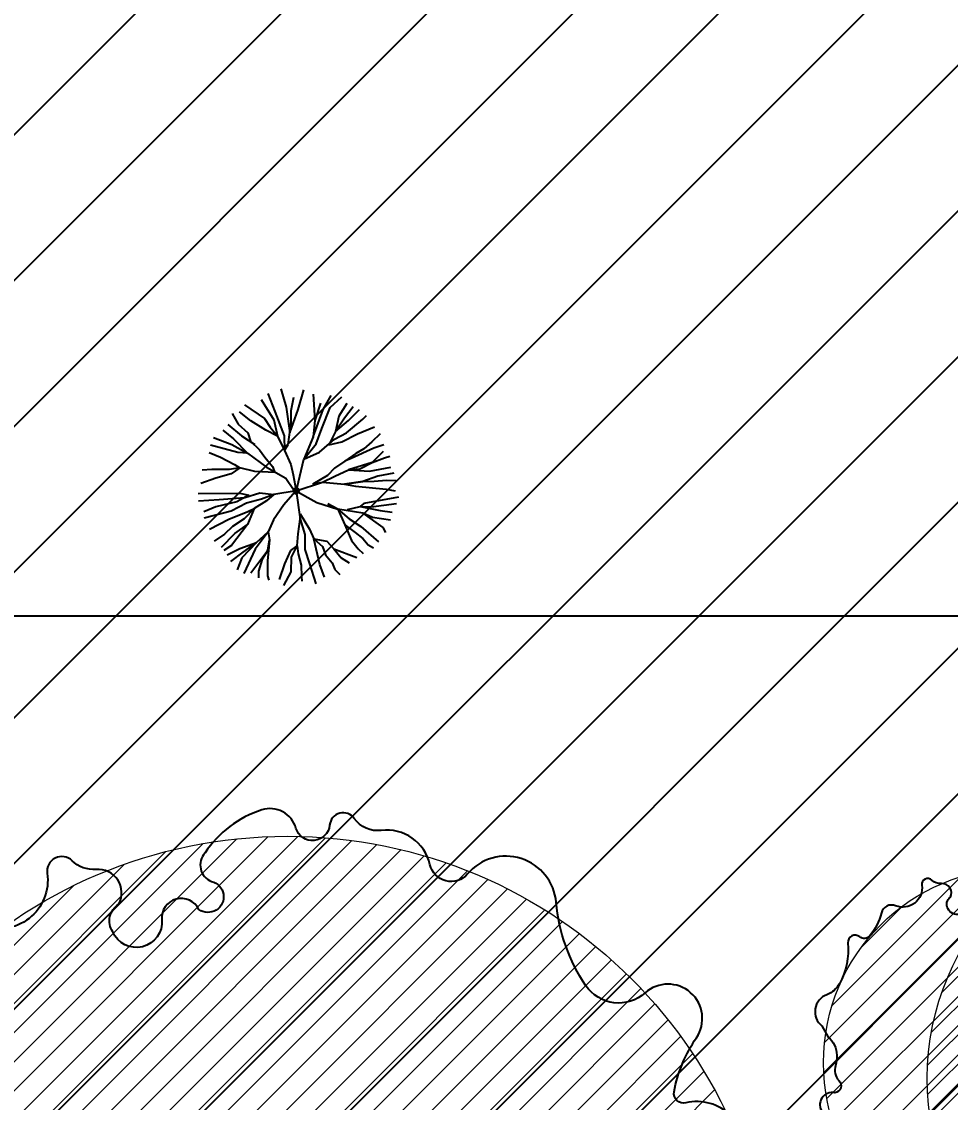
# Model space of a CAD drawing. Extents: x 352140 to 354978, y 6304672 to 6307963.
# Drawn here: x 352300.95 to 352315.26, y 6305992.51 to 6306009.16 of the extents above; entities that cross this region are included whole.
import ezdxf

# ---------------------------------------------------------------- set-up
doc = ezdxf.new("R2010")
doc.units = 0
doc.linetypes.add('CONTINUOS', pattern=[0])
doc.linetypes.add('DASHED', pattern=[19.049999999999997, 12.7, -6.35])
doc.layers.get('0').update_dxf_attribs({"linetype": 'CONTINUOUS'})
for name, color, linetype in [('02_Geo ext_Acotamiento', 7, 'CONTINUOUS'), ('03_Pav ext_HCV', 34, 'CONTINUOUS'), ('03_Pav ext_Vereda HC', 42, 'CONTINUOUS'), ('03_S2_Pav ext_Borde vereda', 7, 'CONTINUOUS'), ('1-coordenadas', 8, 'CONTINUOUS'), ('Paisajismo', 253, 'CONTINUOUS')]:
    doc.layers.add(name, color=color, linetype=linetype)
doc.layers.add('0_ASD_TOPOGRAFIA_ELEMENTOS', color=7, linetype='CONTINUOS', lineweight=5, true_color=0xbdbdbd)
doc.styles.add('ROMANS', font='romans.shx', dxfattribs={"width": 0.75})
doc.dimstyles.new('Principal', dxfattribs={"dimscale": 0, "dimtxt": 2, "dimasz": 2, "dimexe": 1, "dimexo": 1, "dimtad": 1, "dimrnd": 0.05, "dimzin": 1, "dimtxsty": 'ROMANS', "dimcen": 2.5, "dimclrt": 2, "dimaunit": 2, "dimadec": 0, "dimazin": 0, "dimtfac": 1, "dimtmove": 0, "dimatfit": 3, "dimfxl": 1, "dimfxlon": 1, "dimarcsym": 0})
pattern_1 = [(0, (0, 0), (0.15875, 0.3175), [0, -0.3175])]

# ---------------------------------------------------------------- blocks, each defined once
blk = doc.blocks.new('COORDENADAS')
at = {"layer": '1-coordenadas'}
blk.add_line((20, -200.625), (1420, -200.625), dxfattribs=at)
blk = doc.blocks.new('*D1191')
at = {"layer": '02_Geo ext_Acotamiento', "color": 0, "linetype": 'ByBlock', "lineweight": -2, "transparency": 16777216}
blk.add_line((352269.4317550031, 6305991.986632305), (352264.77282864, 6305994.594769013), dxfattribs=at)
at = {"layer": '02_Geo ext_Acotamiento', "color": 0, "linetype": 'ByBlock', "transparency": 16777216}
blk.add_solid([(352264.8542420492, 6305994.740198153), (352264.6914152307, 6305994.449339874), (352263.900253803, 6305995.083249466)], dxfattribs=at)
at = {"layer": '02_Geo ext_Acotamiento', "color": 2, "linetype": 'ByBlock', "transparency": 16777216, "insert": (352267.9819915569, 6305993.838529853), "char_height": 1, "attachment_point": 5, "rotation": 330.75924495696665, "style": 'ROMANS'}
blk.add_mtext('R65,70', dxfattribs=at)
blk = doc.blocks.new('A$C27410629')
at = {"true_color": 0x136734, "transparency": 33554559}
h = blk.add_hatch(dxfattribs=at)
h.set_pattern_fill('ANSI31', color=116, scale=0.5)
h.set_pattern_definition([(45, (-8759.562515186517, -519.1035735587502), (-1.122532015133644, 1.122532015133644), [])])
h.paths.add_polyline_path([(137.5068959888558, 1252.464406617455, 0.1176268807227723), (109.8147584422568, 1254.193915082657, 0.06692451075002814), (94.44469839795602, 1249.334472017372, 0.3153492887079504), (64.30173641118381, 1196.270282113329, 0.02268268711599586), (65.7292635223912, 1185.310127003227), (112.3603922077091, 1218.953454515778), (153.4782689701005, 1161.962272479494), (172.1053089193083, 1139.480769404351), (187.9579650288579, 1141.807885415954), (193.565073162812, 1120.465553675225), (224.197974734232, 1050.129297271156), (250.6203797236194, 989.4787086543838), (268.1526288855184, 972.7353945672494, 7.254700715645028e-06), (291.4898137452492, 983.2987389690225), (238.1945199318034, 1105.633967029937), (205.2934048173047, 1181.112163638985), (177.0531538182076, 1197.651557407602)])
blk = doc.blocks.new('*D1437')
at = {"layer": '02_Geo ext_Acotamiento', "color": 0, "lineweight": -2, "transparency": 16777216}
blk.add_line((352259.2559744208, 6305993.013330264), (352254.4508575727, 6305995.341167032), dxfattribs=at)
at = {"layer": '02_Geo ext_Acotamiento', "color": 0, "transparency": 16777216}
blk.add_solid([(352254.523521374, 6305995.491159531), (352254.3781937719, 6305995.191174532), (352253.5509025776, 6305995.777149837)], dxfattribs=at)
at = {"layer": '02_Geo ext_Acotamiento', "color": 2, "transparency": 16777216, "insert": (352257.6991516962, 6305994.776180677), "char_height": 1, "attachment_point": 5, "rotation": 334.15215215420636, "style": 'ROMANS'}
blk.add_mtext('R75,20', dxfattribs=at)
blk = doc.blocks.new('*D1438')
at = {"layer": '02_Geo ext_Acotamiento', "color": 0, "lineweight": -2, "transparency": 16777216}
blk.add_line((352279.1796411406, 6305989.787918363), (352274.6770308991, 6305992.657495502), dxfattribs=at)
at = {"layer": '02_Geo ext_Acotamiento', "color": 0, "transparency": 16777216}
blk.add_solid([(352274.7666052138, 6305992.798045209), (352274.5874565849, 6305992.516945796), (352273.8337326604, 6305993.194941388)], dxfattribs=at)
at = {"layer": '02_Geo ext_Acotamiento', "color": 2, "transparency": 16777216, "insert": (352277.8378452444, 6305991.719477926), "char_height": 1, "attachment_point": 5, "rotation": 327.4900620995161, "style": 'ROMANS'}
blk.add_mtext('R56,20', dxfattribs=at)
blk = doc.blocks.new('1.0 - LO RECABARREN LOTEO PARQUE - VEGETACION EXISTENTE ETAPA MUNICIPAL__2024')
at = {"layer": 'Paisajismo'}
for p, q in [((352304.9376527276, 6306003.496524324), (352305.0238547487, 6306003.213398565)), ((352305.2063539486, 6306003.181802941), (352305.2965408916, 6306003.482710714)), ((352304.6388005077, 6306003.333267967), (352304.830065803, 6306003.020008776)), ((352304.7405296857, 6306003.423889788), (352304.8475865034, 6306003.150869861)), ((352305.1003261153, 6306003.164787542), (352305.1415969235, 6306003.369592779)), ((352305.4361381659, 6306003.41673791), (352305.4620626734, 6306003.008441289)), ((352305.5513068516, 6306003.277754092), (352305.4620626734, 6306003.008441289)), ((352305.5936662361, 6306003.181527593), (352305.7174575753, 6306003.397351405)), ((352305.6996344922, 6306003.209540182), (352305.8804149725, 6306003.374332849)), ((352304.1923686458, 6306003.116517274), (352304.2828466772, 6306002.955947423)), ((352304.4776858157, 6306003.005549634), (352304.3042188512, 6306003.142536475)), ((352304.3819670944, 6306003.253108601), (352304.6865595473, 6306003.041772366)), ((352304.8475865034, 6306003.150869861), (352304.990093759, 6306002.774387973)), ((352305.0238547487, 6306003.213398565), (352305.0797732591, 6306002.818245365)), ((352305.0797732591, 6306002.818245365), (352305.2063539486, 6306003.181802941)), ((352305.0967986106, 6306002.977958535), (352305.1003261153, 6306003.164787542)), ((352305.4386052611, 6306002.756575231), (352305.5936662361, 6306003.181527593)), ((352305.5719425677, 6306002.884884392), (352305.6996344922, 6306003.209540182)), ((352305.9545469731, 6306003.273238117), (352305.8311542955, 6306003.078519312)), ((352306.0521719281, 6306003.222132854), (352305.9221380628, 6306003.048651583)), ((352305.9848305357, 6306003.012280684), (352306.1499298843, 6306003.178062288)), ((352304.1245088715, 6306002.948880863), (352304.3325100179, 6306002.776054776)), ((352304.2828466772, 6306002.955947423), (352304.4299396934, 6306002.822343479)), ((352304.7073370763, 6306002.860464643), (352304.4776858157, 6306003.005549634)), ((352304.6865595473, 6306003.041772366), (352304.777566714, 6306002.909227373)), ((352304.830065803, 6306003.020008776), (352304.8870938711, 6306002.766988277)), ((352305.0530585389, 6306002.642372447), (352305.0967986106, 6306002.977958535)), ((352305.4620626734, 6306003.008441289), (352305.4386052611, 6306002.756575231)), ((352305.4620626734, 6306003.008441289), (352305.4386052611, 6306002.756575231)), ((352305.8311542955, 6306003.078519312), (352305.7844002277, 6306002.840128694)), ((352305.9221380628, 6306003.048651583), (352305.7844002277, 6306002.840128694)), ((352305.7844002277, 6306002.840128694), (352305.9848305357, 6306003.012280684)), ((352305.9541381538, 6306002.821599268), (352306.2012334595, 6306003.031863558)), ((352306.2012334595, 6306003.031863558), (352306.2583786406, 6306003.086853521)), ((352304.0453463825, 6306002.858888705), (352304.2119065111, 6306002.729069739)), ((352304.4299396934, 6306002.822343479), (352304.4742091902, 6306002.690680937)), ((352304.8870938711, 6306002.766988277), (352304.7073370763, 6306002.860464643)), ((352304.777566714, 6306002.909227373), (352304.8870938711, 6306002.766988277)), ((352305.4834038785, 6306002.652936768), (352305.5719425677, 6306002.884884392)), ((352305.7844002277, 6306002.840128694), (352305.681993529, 6306002.637976056)), ((352305.7652441183, 6306002.722373139), (352305.9541381538, 6306002.821599268)), ((352305.8800327844, 6306002.683499034), (352306.1217711042, 6306002.805608949)), ((352306.1217711042, 6306002.805608949), (352306.3843625788, 6306002.9132502)), ((352306.4680826089, 6306002.802551092), (352306.3442709263, 6306002.683406508)), ((352304.278318167, 6306002.516692187), (352303.857932787, 6306002.630191206)), ((352303.9048833137, 6306002.748154044), (352304.1833735081, 6306002.640103268)), ((352304.1833735081, 6306002.640103268), (352304.4239429398, 6306002.504734401)), ((352304.2119065111, 6306002.729069739), (352304.4239429398, 6306002.504734401)), ((352304.3325100179, 6306002.776054776), (352304.5411751152, 6306002.638403361)), ((352304.4742091902, 6306002.690680937), (352304.6119540121, 6306002.557252714)), ((352304.8870938711, 6306002.766988277), (352304.9952089299, 6306002.550016507)), ((352304.990093759, 6306002.774387973), (352304.9952089299, 6306002.550016507)), ((352304.9952089299, 6306002.550016507), (352305.0530585389, 6306002.642372447)), ((352305.4386052611, 6306002.756575231), (352305.291864211, 6306002.413588688)), ((352305.291864211, 6306002.413588688), (352305.4834038785, 6306002.652936768)), ((352305.5370204643, 6306002.521096964), (352305.7652441183, 6306002.722373139)), ((352305.681993529, 6306002.637976056), (352305.8800327844, 6306002.683499034)), ((352306.3442709263, 6306002.683406508), (352306.2206345511, 6306002.573603824)), ((352306.5270147262, 6306002.636096078), (352306.37108026, 6306002.582740654)), ((352303.8346885797, 6306002.518030857), (352304.0093509807, 6306002.444358522)), ((352304.0093509807, 6306002.444358522), (352304.2255870466, 6306002.334714031)), ((352304.4239429398, 6306002.504734401), (352304.278318167, 6306002.516692187)), ((352304.4239429398, 6306002.504734401), (352304.719188289, 6306002.293574647)), ((352304.6119540121, 6306002.557252714), (352304.6939668272, 6306002.443567183)), ((352304.6939668272, 6306002.443567183), (352304.8128410732, 6306002.301150825)), ((352304.9952089299, 6306002.550016507), (352305.0939768997, 6306002.333221998)), ((352305.291864211, 6306002.413588688), (352305.5370204643, 6306002.521096964)), ((352306.0977036651, 6306002.501166317), (352305.9271532368, 6306002.382904204)), ((352306.37108026, 6306002.582740654), (352306.0230834114, 6306002.427449792)), ((352306.2206345511, 6306002.573603824), (352306.0977036651, 6306002.501166317)), ((352306.5179826703, 6306002.530704858), (352306.3476212764, 6306002.365620948)), ((352306.5359861765, 6306002.43682222), (352306.6206435479, 6306002.463258659)), ((352304.3075382325, 6306002.282657342), (352304.1480986676, 6306002.25763364)), ((352304.3075382325, 6306002.282657342), (352304.1735204156, 6306002.187910537)), ((352304.2255870466, 6306002.334714031), (352304.3075382325, 6306002.282657342)), ((352304.5401715537, 6306002.222196093), (352304.3075382325, 6306002.282657342)), ((352304.719188289, 6306002.293574647), (352305.0151380662, 6306002.11978087)), ((352304.8128410732, 6306002.301150825), (352304.8484678945, 6306002.207030743)), ((352305.0939768997, 6306002.333221998), (352305.1283690966, 6306002.17371188)), ((352305.1698155021, 6306001.89258553), (352305.291864211, 6306002.413588688)), ((352305.9271532368, 6306002.382904204), (352305.7661262954, 6306002.273807487)), ((352306.0230834114, 6306002.427449792), (352305.9271532368, 6306002.382904204)), ((352306.3476212764, 6306002.365620948), (352305.9807698373, 6306002.25106518)), ((352306.1587283168, 6306002.266394798), (352306.3476212764, 6306002.365620948)), ((352306.3081218268, 6306002.232056768), (352306.6331403007, 6306002.289257196)), ((352306.3476212764, 6306002.365620948), (352306.5359861765, 6306002.43682222)), ((352303.9398843707, 6306002.121947386), (352303.7059826702, 6306002.041914186)), ((352303.876840141, 6306002.253410043), (352303.7271015075, 6306002.246892818)), ((352304.1480986676, 6306002.25763364), (352303.876840141, 6306002.253410043)), ((352304.1735204156, 6306002.187910537), (352303.9398843707, 6306002.121947386)), ((352304.8484678945, 6306002.207030743), (352304.5401715537, 6306002.222196093)), ((352305.0151380662, 6306002.11978087), (352305.1334831917, 6306001.949340435)), ((352305.1283690966, 6306002.17371188), (352305.1773308839, 6306001.924667292)), ((352305.6611852035, 6306002.163651819), (352305.4341961738, 6306002.02776568)), ((352305.5844639427, 6306002.062307763), (352305.7731815947, 6306002.152192014)), ((352305.7661262954, 6306002.273807487), (352305.6611852035, 6306002.163651819)), ((352305.7731815947, 6306002.152192014), (352305.9807698373, 6306002.25106518)), ((352305.9807698373, 6306002.25106518), (352306.1587283168, 6306002.266394798)), ((352305.9807698373, 6306002.25106518), (352306.3081218268, 6306002.232056768)), ((352306.433374123, 6306002.152279874), (352306.2017621134, 6306002.069342241)), ((352306.6806910157, 6306002.196872446), (352306.433374123, 6306002.152279874)), ((352305.1334831917, 6306001.949340435), (352305.4943378771, 6306001.746287125)), ((352305.1773308839, 6306001.924667292), (352305.5844639427, 6306002.062307763)), ((352305.4341961738, 6306002.02776568), (352305.5844639427, 6306002.062307763)), ((352305.5844639427, 6306002.062307763), (352305.9204509794, 6306002.027929168)), ((352305.9204509794, 6306002.027929168), (352306.2017621134, 6306002.069342241)), ((352306.2017621134, 6306002.069342241), (352305.9204509794, 6306002.027929168)), ((352305.9204509794, 6306002.027929168), (352306.0924169369, 6306001.996856096)), ((352306.0924169369, 6306001.996856096), (352306.5634080351, 6306001.95277601)), ((352306.2017621134, 6306002.069342241), (352306.3795442096, 6306002.07532998)), ((352306.3795442096, 6306002.07532998), (352306.5668508686, 6306002.090483095)), ((352306.5634080351, 6306001.95277601), (352306.7038020868, 6306001.929012838)), ((352306.5668508686, 6306002.090483095), (352306.7164131336, 6306002.087659222)), ((352303.6678623581, 6306001.887809905), (352304.3087342439, 6306001.889784586)), ((352303.6713676241, 6306001.771361282), (352303.9897176335, 6306001.793384608)), ((352303.9897176335, 6306001.793384608), (352304.3830251588, 6306001.823337875)), ((352304.4489954714, 6306001.858986583), (352304.2639727489, 6306001.756918099)), ((352304.3087342439, 6306001.889784586), (352304.4489954714, 6306001.858986583)), ((352304.3830251588, 6306001.823337875), (352304.6181277435, 6306001.893657477)), ((352304.6444063705, 6306001.799713117), (352304.4094801692, 6306001.738735395)), ((352304.6181277435, 6306001.893657477), (352304.8327702095, 6306001.870915188)), ((352304.8327702095, 6306001.870915188), (352304.6444063705, 6306001.799713117)), ((352304.8327702095, 6306001.870915188), (352304.7186583825, 6306001.770277102)), ((352305.1773308839, 6306001.924667292), (352304.8327702095, 6306001.870915188)), ((352304.8327702095, 6306001.870915188), (352304.8327702095, 6306001.870915188)), ((352305.1608211504, 6306001.911444991), (352304.9886822698, 6306001.709109884)), ((352305.1773308839, 6306001.924667292), (352305.2370125047, 6306001.489491501)), ((352306.7512197981, 6306001.829593261), (352306.2212554124, 6306001.734037725)), ((352303.9385559774, 6306001.678612918), (352303.7540643816, 6306001.604684277)), ((352304.1733193434, 6306001.612367637), (352303.759905542, 6306001.508036219)), ((352304.2639727489, 6306001.756918099), (352303.9385559774, 6306001.678612918)), ((352304.4094801692, 6306001.738735395), (352304.1733193434, 6306001.612367637)), ((352304.5294126711, 6306001.652367973), (352304.3768520366, 6306001.496387698)), ((352304.5294126711, 6306001.652367973), (352304.4264152641, 6306001.4090159)), ((352304.4301344003, 6306001.605994384), (352304.5294126711, 6306001.652367973)), ((352304.7186583825, 6306001.770277102), (352304.5294126711, 6306001.652367973)), ((352304.9886822698, 6306001.709109884), (352304.8253624482, 6306001.478574197)), ((352305.4943378771, 6306001.746287125), (352305.8197431858, 6306001.646694977)), ((352305.6622437491, 6306001.724427268), (352305.8197431858, 6306001.646694977)), ((352305.8197431858, 6306001.646694977), (352305.6622437491, 6306001.724427268)), ((352306.2019387719, 6306001.583409853), (352305.8197431858, 6306001.646694977)), ((352305.8197431858, 6306001.646694977), (352305.9273291388, 6306001.401699908)), ((352305.8197431858, 6306001.646694977), (352305.9945269126, 6306001.493878567)), ((352305.9659690739, 6306001.640333481), (352306.1640085088, 6306001.685856456)), ((352306.2212554124, 6306001.734037725), (352306.1640085088, 6306001.685856456)), ((352306.1640085088, 6306001.685856456), (352306.4726896088, 6306001.62372853)), ((352306.1640085088, 6306001.685856456), (352306.3329595104, 6306001.682666505)), ((352306.3329595104, 6306001.682666505), (352306.7212017609, 6306001.731635743)), ((352306.4726896088, 6306001.62372853), (352306.6553214581, 6306001.599167999)), ((352303.8405322355, 6306001.335628434), (352304.1392516263, 6306001.4918497)), ((352304.1392516263, 6306001.4918497), (352304.4301344003, 6306001.605994384)), ((352304.3768520366, 6306001.496387698), (352304.1969534289, 6306001.378302087)), ((352304.8253624482, 6306001.478574197), (352304.747053811, 6306001.293157127)), ((352305.2047371094, 6306001.265826004), (352305.2370125047, 6306001.489491501)), ((352305.2370125047, 6306001.489491501), (352305.238599881, 6306001.573564515)), ((352305.2370125047, 6306001.489491501), (352305.3073853359, 6306001.25454348)), ((352305.238599881, 6306001.573564515), (352305.3837538447, 6306001.337204557)), ((352305.9945269126, 6306001.493878567), (352306.1700150674, 6306001.378428134)), ((352306.2019387719, 6306001.583409853), (352306.5100128338, 6306001.362638181)), ((352306.3502664125, 6306001.515195943), (352306.2019387719, 6306001.583409853)), ((352306.629991246, 6306001.472535982), (352306.3502664125, 6306001.515195943)), ((352304.1969534289, 6306001.378302087), (352304.0731406704, 6306001.259157524)), ((352304.4264152641, 6306001.4090159), (352304.180825161, 6306001.082892542)), ((352304.2336889284, 6306001.271905661), (352304.4264152641, 6306001.4090159)), ((352304.747053811, 6306001.293157127), (352304.5456379193, 6306001.02596145)), ((352304.5662733307, 6306001.128364459), (352304.747053811, 6306001.293157127)), ((352304.747053811, 6306001.293157127), (352304.7634562287, 6306001.17136595)), ((352305.3837538447, 6306001.337204557), (352305.4463647969, 6306001.186506073)), ((352305.9273291388, 6306001.401699908), (352306.027333151, 6306001.160627983)), ((352305.9273291388, 6306001.401699908), (352306.0841230716, 6306001.28660166)), ((352306.0841230716, 6306001.28660166), (352306.203878129, 6306001.190893158)), ((352306.1700150674, 6306001.378428134), (352306.4460360129, 6306001.139597286)), ((352306.5100128338, 6306001.362638181), (352306.5507893599, 6306001.284456269)), ((352304.0731406704, 6306001.259157524), (352303.912113729, 6306001.150060807)), ((352304.0254221806, 6306001.057676953), (352304.2336889284, 6306001.271905661)), ((352304.30674159, 6306001.038290448), (352304.5662733307, 6306001.128364459)), ((352304.5662733307, 6306001.128364459), (352304.3392831967, 6306000.896926939)), ((352304.3578032156, 6306000.982784237), (352304.5662733307, 6306001.128364459)), ((352304.7634562287, 6306001.17136595), (352304.7327055427, 6306000.847274086)), ((352304.7417625614, 6306001.012914007), (352304.7634562287, 6306001.17136595)), ((352304.7634562287, 6306001.17136595), (352304.7417625614, 6306001.012914007)), ((352305.1918614399, 6306001.079174278), (352305.2047371094, 6306001.265826004)), ((352305.3073853359, 6306001.25454348), (352305.3123230623, 6306001.020830935)), ((352305.5414658177, 6306000.789779137), (352305.4463647969, 6306001.186506073)), ((352305.4463647969, 6306001.186506073), (352305.4463647969, 6306001.186506073)), ((352305.4463647969, 6306001.186506073), (352305.6469275223, 6306001.153735588)), ((352305.4463647969, 6306001.186506073), (352305.5844634613, 6306001.071761589)), ((352305.6469275223, 6306001.153735588), (352305.7573035342, 6306001.032014767)), ((352306.027333151, 6306001.160627983), (352306.1305368558, 6306001.032005244)), ((352306.203878129, 6306001.190893158), (352306.2862436813, 6306001.095889826)), ((352304.180825161, 6306001.082892542), (352304.059690348, 6306001.007767665)), ((352304.1148120317, 6306000.943389839), (352304.30674159, 6306001.038290448)), ((352304.1680283836, 6306000.83685103), (352304.3578032156, 6306000.982784237)), ((352304.5456379193, 6306001.02596145), (352304.3703253766, 6306000.655481075)), ((352304.4756924614, 6306000.662115495), (352304.7417625614, 6306001.012914007)), ((352304.7417625614, 6306001.012914007), (352304.6549886931, 6306000.874380475)), ((352304.999414321, 6306000.800013571), (352305.0949143633, 6306001.00933408)), ((352305.0949143633, 6306001.00933408), (352305.1918614399, 6306001.079174278)), ((352305.1043820677, 6306000.90327479), (352305.1918614399, 6306001.079174278)), ((352305.1918614399, 6306001.079174278), (352305.2066186408, 6306000.957962857)), ((352305.2066186408, 6306000.957962857), (352305.252575442, 6306000.78115885)), ((352305.3123230623, 6306001.020830935), (352305.3830475695, 6306000.804565912)), ((352305.5844634613, 6306001.071761589), (352305.6287329434, 6306000.940098267)), ((352305.7573035342, 6306001.032014767), (352306.1125003455, 6306000.898151461)), ((352305.7573035342, 6306001.032014767), (352305.8674138979, 6306000.896224286)), ((352306.1305368558, 6306001.032005244), (352306.2066443413, 6306000.960193718)), ((352306.2862436813, 6306001.095889826), (352306.3694911207, 6306001.04759433)), ((352304.3392831967, 6306000.896926939), (352304.2653006214, 6306000.708312563)), ((352304.6549886931, 6306000.874380475), (352304.595375339, 6306000.688610421)), ((352304.7327055427, 6306000.847274086), (352304.7353617568, 6306000.614987892)), ((352304.9174624794, 6306000.562287519), (352304.999414321, 6306000.800013571)), ((352305.1001490591, 6306000.679079826), (352305.1043820677, 6306000.90327479)), ((352305.252575442, 6306000.78115885), (352305.2562944455, 6306000.605152201)), ((352305.3830475695, 6306000.804565912), (352305.4800517797, 6306000.49435651)), ((352305.6153154362, 6306000.598373552), (352305.5414658177, 6306000.789779137)), ((352305.6287329434, 6306000.940098267), (352305.7292635972, 6306000.816718672)), ((352305.7292635972, 6306000.816718672), (352305.7740622146, 6306000.713080209)), ((352305.8674138979, 6306000.896224286), (352305.9926661942, 6306000.816447394)), ((352304.595375339, 6306000.688610421), (352304.5934352255, 6306000.585855208)), ((352304.7353617568, 6306000.614987892), (352304.7552853076, 6306000.551274639)), ((352304.9839196593, 6306000.466344667), (352305.1001490591, 6306000.679079826)), ((352305.7740622146, 6306000.713080209), (352305.8474323393, 6306000.636936357)), ((352305.2562944455, 6306000.605152201), (352305.2620056654, 6306000.534669821))]:
    blk.add_line(p, q, dxfattribs=at)
blk.add_lwpolyline([(352305.1339665602, 6306001.924667291, 1), (352305.2206952077, 6306001.924667291, 1)], format="xyb", close=True, dxfattribs=at)
for points in [[(352311.8745255963, 6305992.302848246, 0.2563064467709742), (352311.1792704114, 6305992.498133123, -0.5406678664223364), (352310.9992635247, 6305992.670360823, -0.1041829534316712), (352311.3414304455, 6305993.499381475, 0.8865416087823877), (352310.5510843958, 6305994.191439014, -0.4543477162668304), (352309.6408505817, 6305994.302542586, -0.1277218174663274), (352309.1821966975, 6305995.589546114, 0.6645801817689291), (352307.8172323827, 6305996.025893251, -0.6170445899004038), (352307.2369693881, 6305996.169131506, 0.3858694307195007), (352306.4861260793, 6305996.695248856, -0.2771674087304286), (352306.0719124011, 6305996.877957223, 0.6946149022919148), (352305.6919640857, 6305996.777688066, -0.8266017702726247), (352305.1736071073, 6305996.730533215, 0.4228837804392593), (352304.64649672, 6305997.012114992, 0.1717680331395376), (352303.7719488188, 6305996.34764028, 0.5309331623980181), (352303.872678648, 6305995.908339472, -1.218169247984725), (352303.6770703054, 6305995.477123405, 0.8343303741564642), (352303.1073829015, 6305995.321854353, -0.8521783861566744), (352302.3496987221, 6305995.132233901, -0.4254185961195224), (352302.4461864479, 6305995.562635159, 0.5918431344303124), (352302.0945196169, 6305996.094359693, -0.2182401514369128), (352301.725045172, 6305996.228145432, 0.7173661333998489), (352301.3409076633, 6305996.034262225, -0.5781130057951823), (352300.3196041565, 6305995.235632682, 0.455114675384683)], [(352315.5194412965, 6305995.56884842, -0.8521783861566744), (352315.2182329561, 6305995.493467063, -0.4254185961195224), (352315.2565905047, 6305995.664567967, 0.5918431344303124), (352315.1167895356, 6305995.875948736, -0.2182401514369128), (352314.9699093612, 6305995.929133667, 0.7173661333998489), (352314.8172000602, 6305995.852057702, -0.5781130057951823), (352314.4111929892, 6305995.534572019, 0.455114675384683), (352314.1916529266, 6305995.423189155, -0.1156325677754268), (352314.0078330496, 6305995.06779342, -0.4131706264212049), (352313.8580381358, 6305995.055843974, 0.6723122281853189), (352313.6765550713, 6305994.961410783, -0.1500923615976875), (352313.5458377943, 6305994.333249189, -0.1782991698656411), (352313.35172721, 6305994.164785972, 0.5797560862021608), (352313.274891622, 6305993.68286378), (352313.3725200132, 6305993.512676061, -0.2101937830600406), (352313.5050400003, 6305993.233078174, -0.07462556969435563), (352313.4854022515, 6305993.071205348, 0.2444373572310269), (352313.5344850176, 6305992.8406659, -0.6590784775172888), (352313.4754324959, 6305992.65423968, 0.6955138808254504), (352313.4754324959, 6305992.65423968, 0.6955138808254504), (352313.283210604, 6305992.35515744, -0.2255392695261671)]]:
    blk.add_lwpolyline(points, format="xyb", dxfattribs=at)

msp = doc.modelspace()

# ---------------------------------------------------------------- hatches: boundary and pattern name
at = {"layer": '03_Pav ext_HCV'}
h = msp.add_hatch(dxfattribs=at)
h.set_pattern_fill('SWAMP', color=256, scale=0.025, angle=-5.87842838446813e-10, style=0)
h.set_pattern_definition([(359.9999999994121, (0, 0), (0.3175000000056422, 0.5499261309017425), [0.079375, -0.555625]), (90, (0.0396875, -4.071855352894005e-13), (-0.3174999999943578, 0.5499261309082575), [0.0396875, -1.06016476181]), (90, (0.049609375, -5.089819191117507e-13), (-0.3174999999943578, 0.5499261309082575), [0.03175, -1.06810226181]), (90, (0.029765625, -3.053891514670504e-13), (-0.3174999999943578, 0.5499261309082575), [0.03175, -1.06810226181]), (59.99999999941215, (0.05953125000000001, -6.107783029341008e-13), (-0.3174999995629745, 0.5499261311573168), [0.0254, -0.6096]), (119.9999999994121, (0.01984375, -2.035927676447003e-13), (-0.6349999995686166, 2.555744082988348e-10), [0.0254, -0.6095999999999999])])
h.paths.add_polyline_path([(352360.868372727, 6306028.31840835, 0.2867501767208371), (352276.1412867496, 6306023.175510557, 0.01869958964940587), (352271.7705830562, 6306019.63894139, 0.1387730875209856), (352249.4208122046, 6305985.325619695, 0.08211699766830355), (352247.1096555825, 6305968.544474194), (352254.11489188, 6305968.473110226, -0.0849190631894005), (352256.1782145034, 6305983.480684427, -0.1378571209184878), (352276.3741181307, 6306014.365663016, -0.08216666129112944), (352277.762515263, 6306015.224032857), (352283.6096528716, 6306017.625902134, -0.7562922686620178), (352284.3226251645, 6306016.717655372), (352280.5182882363, 6306011.50930614, -0.05613840177760803), (352279.7611070714, 6306010.685063163, 0.1378525137337985), (352260.9870741788, 6305982.104565816), (352259.4697379309, 6305977.322016968, 0.03125424276533748), (352257.2518488735, 6305968.441153317), (352264.3677510897, 6305968.368661969, -0.02665530429574394), (352266.1419831768, 6305975.205145839), (352267.6593194248, 6305979.987694686, -0.1347586241790884), (352283.8411908795, 6306004.95120816, 0.05309188545623043), (352286.6875024904, 6306008.087643748), (352291.8375113436, 6306015.138292825, -0.1315344263085925), (352295.8643306832, 6306018.383788061, -0.2245901210606135), (352352.3677380227, 6306016.96834866, -0.1771469914567127), (352353.7775416014, 6306015.464844507), (352355.0256382796, 6306012.534005799, 0.1587547824207233), (352356.2473872155, 6306011.133888852), (352356.61527247, 6306010.904603812, 0.03127920765357715), (352404.2635354987, 6305985.296902456, 0.1549179150466921), (352406.0652175725, 6305985.073782303), (352409.3647523095, 6305985.688455695, -0.1516099281221849), (352411.13108648, 6305985.481296828, 0.09607903957190114), (352450.5630709757, 6305976.410355219, 0.02015954793188863), (352451.6638567296, 6305976.417867715, 0.03045081609371835), (352465.8170346431, 6305977.967684446, -0.006248532946582673), (352484.699637598, 6305980.9866748, 0.02063806963239873), (352496.4057222297, 6305983.221488672, 0.002065357639369774), (352497.5663418849, 6305983.498192595), (352495.9099347821, 6305990.600186132), (352492.9982529592, 6305990.597078585, -0.7874431456719597), (352492.7225948891, 6305991.73057545), (352495.3422021209, 6305993.034390673), (352493.6820656086, 6306000.152374386, 0.03088089592298866), (352481.5194309896, 6305996.589871377, -0.06443924997046216), (352455.7354173818, 6305990.740502411), (352459.2428169689, 6305990.830949344), (352455.7354173818, 6305990.740502411, -0.01148082269427051), (352451.0179998683, 6305990.402995264, -0.02776823934322075), (352440.8206754049, 6305991.327020614), (352444.24992591, 6305990.587070875), (352440.8206754049, 6305991.327020614, -0.07020690110198488), (352416.0878331155, 6305998.601983743), (352416.6023085983, 6305998.041795899), (352413.0038271977, 6305999.99411206, -0.03572216795586271)])
at = {"layer": '03_Pav ext_Vereda HC'}
h = msp.add_hatch(dxfattribs=at)
h.set_pattern_fill('DOTS', color=256, scale=0.2, style=0)
h.set_pattern_definition(pattern_1)
h.paths.add_polyline_path([(352461.265296371, 6305996.923199476, -0.006361697274306652), (352458.5671843474, 6305996.559426215), (352458.8039589947, 6305994.573484398, 0.006373756063405232), (352461.5577246899, 6305994.944693554, 0.02254195958938864), (352495.2202422092, 6306001.482094497), (352495.3501705392, 6306000.925015167), (352499.2401742685, 6306001.85691995), (352499.1038702787, 6306002.441335492, 0.01837896598131039), (352525.9458107713, 6306010.280892), (352525.2850116004, 6306012.168839185, -0.04355006323617334)])
h.paths.add_polyline_path([(352444.877366273, 6305995.775925941), (352444.6389070644, 6305993.777767145, 0.01650058402313723), (352451.8286896291, 6305993.950240446), (352451.5914561742, 6305995.9400305, -0.01569666753639558)])
h.paths.add_polyline_path([(352418.7261703826, 6306002.697098588), (352417.8951709915, 6306000.876147664, 0.0775292981522187), (352437.6729332349, 6305994.479099461), (352437.9101192286, 6305996.466589406, -0.0775304526635592)])
h.paths.add_polyline_path([(352399.5545656244, 6306012.637413958, -0.01784411821687169), (352388.0635043115, 6306018.452636186), (352362.9762043863, 6306032.296097642, 0.175923676694206), (352305.5852803702, 6306039.762695248), (352306.1410247717, 6306037.827802296, -0.1750939250216685), (352362.0333407134, 6306030.532090019), (352387.0972738728, 6306016.701522614, 0.01781344841789345), (352398.6953473628, 6306010.831246005, -0.008288106280014222), (352411.7127329188, 6306004.189408959), (352412.5445683602, 6306006.012191901, 0.00823263315638628)])
h = msp.add_hatch(dxfattribs=at)
h.set_pattern_fill('DOTS', color=256, scale=0.2, style=0)
h.set_pattern_definition(pattern_1)
h.paths.add_polyline_path([(352533.7781987465, 6305988.647630177, 0.001234498587345054), (352535.675126165, 6305989.286498093), (352535.0273047538, 6305991.17866681, -0.001236873237655371), (352533.135689451, 6305990.541615871, -0.02053009870907239), (352503.8853697219, 6305981.940228953), (352503.2840382411, 6305984.518491437), (352499.4039184833, 6305983.544208242), (352499.9993888386, 6305980.991075858, -0.008887102906639828), (352487.1047705442, 6305978.156272031, -0.01455549524336389), (352464.6282001356, 6305974.170378275, -0.008990183444713605), (352459.9926205119, 6305973.570179023), (352460.1984365283, 6305971.58073849, 0.009019331760126793), (352464.9206284034, 6305972.191872346, 0.01455169346436648), (352487.5052945014, 6305976.196778146, 0.03211359260083807)])
h.paths.add_polyline_path([(352453.0159213872, 6305972.983824089, -0.006800505392013569), (352449.4833227422, 6305972.830716716, -0.009066641678675507), (352444.7696182578, 6305972.776126778), (352444.5771080579, 6305970.777466943, 0.01638310348206576), (352453.2219476647, 6305970.992351152)])
h.paths.add_polyline_path([(352389.6460369565, 6305991.879874823, -0.01753322086345317), (352376.9513572304, 6305998.31509122), (352352.1532079588, 6306011.99899601, 0.04440363374849853), (352342.0535807689, 6306016.089608755, 0.1133237876608219), (352314.4714570942, 6306018.047333277), (352314.9360717349, 6306016.097052595, -0.1572406347358349), (352351.2139975071, 6306010.232972499), (352375.9850852466, 6305996.564000573, 0.01750636999426037), (352388.7848668274, 6305990.074641938, -0.0115901603268221), (352405.9871731158, 6305981.141781882, 0.08676206377402094), (352437.5751283566, 6305971.093253941), (352437.7670282808, 6305973.085577833, -0.0864982168626583), (352406.9311932966, 6305982.905094895, 0.01159024218480682)])
h.paths.add_polyline_path([(352298.9308368328, 6306011.291528256, -0.04076991370934013), (352308.0869286793, 6306014.635858133), (352307.6251471448, 6306016.57596012, 0.04303443395370096), (352297.5531387314, 6306012.854879401, 0.2722251189562815), (352266.1428912832, 6305966.550484804), (352264.4334961653, 6305966.567898809, 0.01531595787327513), (352263.8567137016, 6305962.573567073), (352266.0299973136, 6305962.551427328, 0.02154698335859366), (352266.2729303729, 6305957.80291892, 0.06328346041658212), (352273.0108519612, 6305926.495241333, 0.007703608626722357), (352278.1261176605, 6305912.650623268), (352279.9891282905, 6305913.378097652, -0.007677046379327455), (352274.9122720578, 6305927.117035691, -0.06339052285138146), (352268.2648698924, 6305957.982510693, -0.3183358391945924)])
at = {"layer": '0_ASD_TOPOGRAFIA_ELEMENTOS'}
h = msp.add_hatch(dxfattribs=at)
h.set_pattern_fill('ANSI31', color=256, scale=0.1)
h.set_pattern_definition([(45, (346016.1251311028, 6304253.124824787), (-0.2245064030267289, 0.2245064030267289), [])])
edge = h.paths.add_edge_path()
edge.add_arc((352318.8993484437, 6305992.877001101), 4, 0, 360)
h = msp.add_hatch(dxfattribs=at)
h.set_pattern_fill('ANSI31', color=256, scale=0.1)
h.set_pattern_definition([(45, (346002.2654477699, 6304249.352823687), (-0.2245064030267289, 0.2245064030267289), [])])
edge = h.paths.add_edge_path()
edge.add_arc((352305.0396651108, 6305989.105), 7.5, 0, 360)
h = msp.add_hatch(dxfattribs=at)
h.set_pattern_fill('ANSI31', color=256, scale=0.1)
h.set_pattern_definition([(45, (346013.5253873899, 6304253.363369703), (-0.2245064030267289, 0.2245064030267289), [])])
edge = h.paths.add_edge_path()
edge.add_arc((352316.2996047307, 6305993.115546017), 3, 0, 360)

# ---------------------------------------------------------------- linework, layer by layer
for centre, radius in [((352318.8993484437, 6305992.877001101), 4), ((352305.0396651108, 6305989.105, 683.82), 7.5), ((352316.2996047307, 6305993.115546017), 3)]:
    msp.add_circle(centre, radius, dxfattribs=at)

# ---------------------------------------------------------------- block references
at = {"color": 252, "linetype": 'DASHED'}
msp.add_blockref('COORDENADAS', (352180, 6306200.625), dxfattribs=at)
at = {"layer": '03_S2_Pav ext_Borde vereda', "linetype": 'Continuous'}
msp.add_blockref('A$C27410629', (352203.9623478023, 6304761.713605438), dxfattribs=at)
at = {"layer": 'Paisajismo'}
msp.add_blockref('1.0 - LO RECABARREN LOTEO PARQUE - VEGETACION EXISTENTE ETAPA MUNICIPAL__2024', (0, 0), dxfattribs=at)

# ---------------------------------------------------------------- dimensions: what is measured, and where the dimension line sits
at = {"layer": '02_Geo ext_Acotamiento'}
for center, mpoint, picture, middle in [((352321.2207752005, 6305962.994509473), (352253.5509025776, 6305995.777149837), '*D1437', (352257.3033934943, 6305993.959257245)), ((352321.2207752103, 6305962.994509468), (352273.8337326604, 6305993.194941388), '*D1438', (352277.3499851399, 6305990.95398399))]:
    dim = msp.add_radius_dim(center=center, mpoint=mpoint, dimstyle='Principal', override={"dimfxl": 0.22}, dxfattribs=at)
    dim.commit()
    dim.dimension.update_dxf_attribs({"geometry": picture, "text_midpoint": middle, "dimtype": 164})
at = {"layer": '02_Geo ext_Acotamiento', "linetype": 'ByBlock'}
dim = msp.add_radius_dim(center=(352321.2271941574, 6305962.990770249), mpoint=(352263.900253803, 6305995.083249466), dimstyle='Principal', override={"dimaunit": 0, "dimfxl": 0.22, "dimarcsym": 1}, dxfattribs=at)
dim.commit()
dim.dimension.update_dxf_attribs({"geometry": '*D1191', "text_midpoint": (352267.5385792404, 6305993.046460433), "dimtype": 164})

doc.saveas('drawing.dxf')
